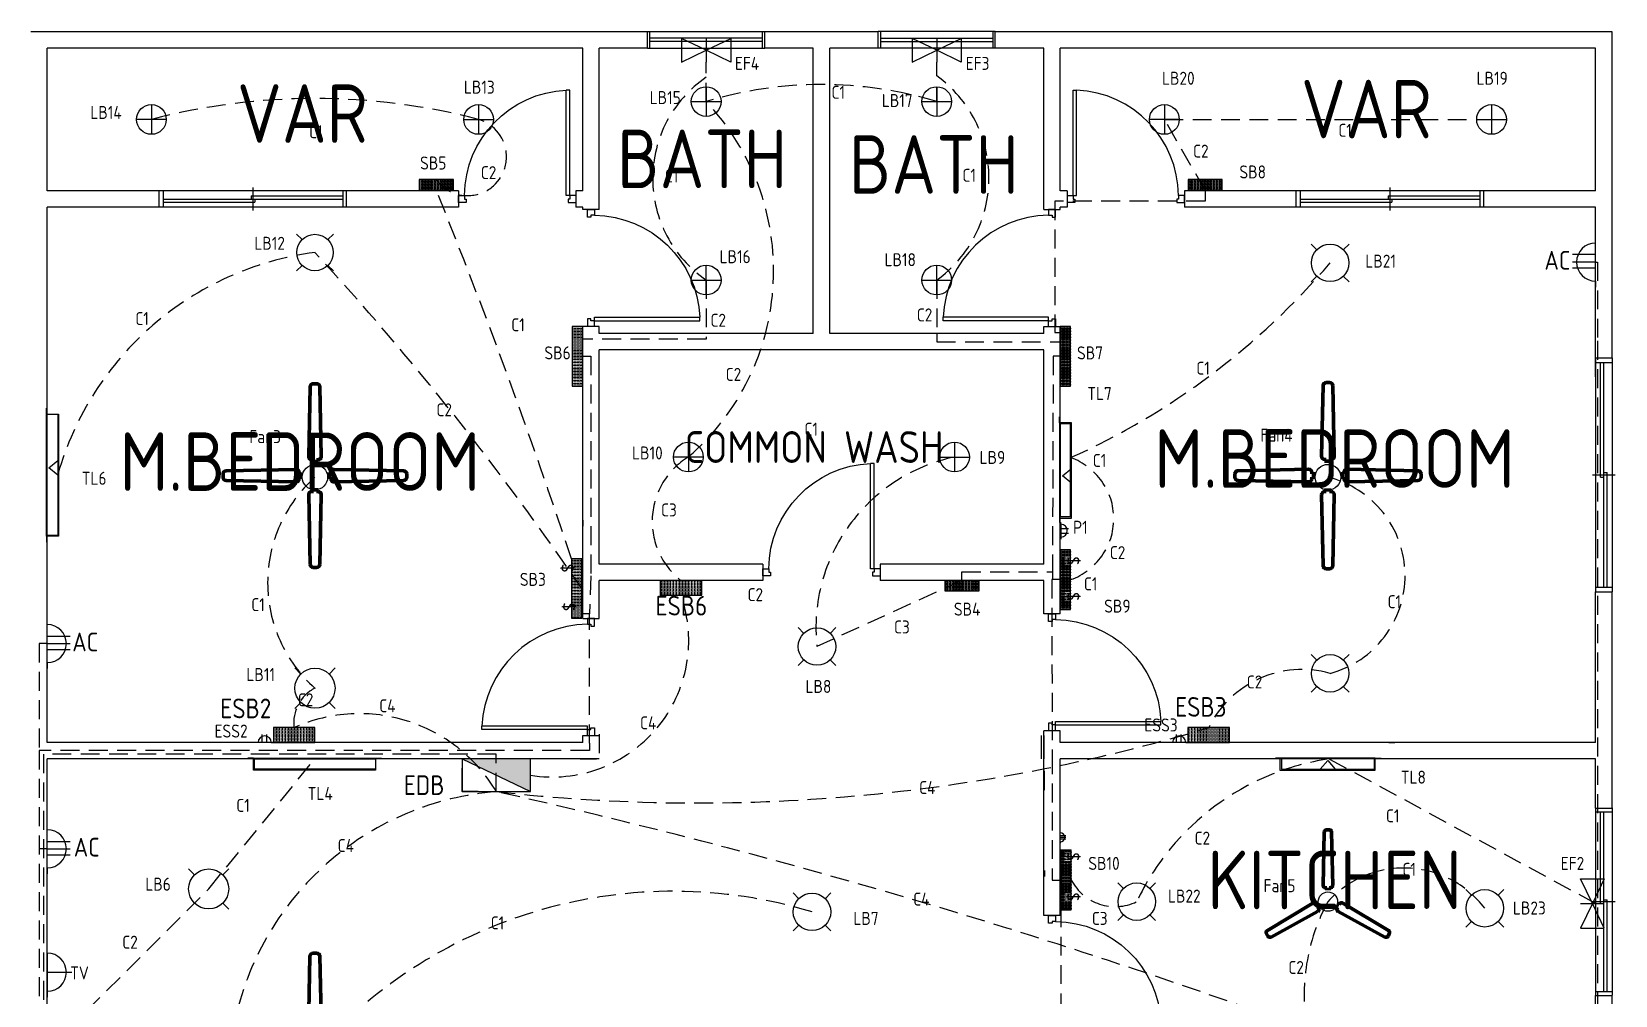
# Model space of a CAD drawing. Header units: inches. Extents: x 33646 to 69385, y 29955 to 61001.
# Drawn here: x 35453 to 35985, y 31243 to 31568 of the extents above; entities that cross this region are included whole.
import ezdxf
from ezdxf.enums import TextEntityAlignment as Align

# ---------------------------------------------------------------- set-up
doc = ezdxf.new("R2010")
doc.units = ezdxf.units.IN
doc.header["$MEASUREMENT"] = 0
doc.linetypes.add('HIDDEN', pattern=[9.525, 6.35, -3.175])
doc.layers.add('All Text', color=7, linetype='Continuous', plot=False)
for name, color, linetype in [('Conduit', 4, 'Continuous'), ('EDB', 1, 'Continuous'), ('Electrical Layout', 130, 'Continuous'), ('WALL', 7, 'Continuous'), ('WINDOW', 111, 'Continuous')]:
    doc.layers.add(name, color=color, linetype=linetype)
doc.styles.add('YQ_DIM', font='SUPEROS.SHX', dxfattribs={"width": 0.8, "bigfont": 'HZDX.SHX'})

# ---------------------------------------------------------------- blocks, each defined once
blk = doc.blocks.new('DR_D01')
for p, q in [((-0.45, 0.93), (-0.42, 0.93)), ((-0.45, 0.03), (-0.45, 0.93)), ((-0.42, 0.03), (-0.42, 0.93)), ((-0.5, 0.03), (-0.42, 0.03)), ((-0.5, 0.03), (-0.5, -0.03)), ((-0.45, 0.03), (-0.45, 0)), ((-0.45, 0), (-0.435, 0)), ((-0.435, 0), (-0.435, -0.03)), ((0.435, 0), (0.435, -0.03)), ((0.45, 0), (0.435, 0)), ((0.45, 0.03), (0.45, 0)), ((0.5, 0.03), (0.45, 0.03)), ((0.5, -0.03), (0.5, 0.03)), ((-0.435, -0.03), (-0.5, -0.03)), ((0.435, -0.03), (0.5, -0.03))]:
    blk.add_line(p, q)
blk.add_arc((-0.46, 0.021), 0.91, 0.5915, 87.4664)
blk = doc.blocks.new('WD_00_X2')
for p, q in [((0, 0.7), (0, -0.7)), ((-0.5, 0.5), (0.5, 0.5)), ((-0.48, 0.5), (-0.48, -0.5)), ((0.48, 0.5), (0.48, -0.5)), ((0.01, 0.2), (-0.48, 0.2)), ((0.01, 0.2), (0.01, 0)), ((0.48, 0), (-0.48, 0)), ((-0.01, 0), (-0.01, -0.2)), ((0.48, -0.2), (-0.01, -0.2)), ((-0.5, -0.5), (0.5, -0.5))]:
    blk.add_line(p, q)
blk = doc.blocks.new('WD_00_X1')
for p, q in [((-0.5, 0.5), (0.5, 0.5)), ((-0.48, 0.5), (-0.48, -0.5)), ((0.48, 0.5), (0.48, -0.5)), ((0.48, 0.1), (-0.48, 0.1)), ((0.48, -0.1), (-0.48, -0.1)), ((-0.5, -0.5), (0.5, -0.5))]:
    blk.add_line(p, q)
blk = doc.blocks.new('*U144')
at = {"layer": 'Electrical Layout', "lineweight": 211}
for p, q in [((-1.61, -8.52), (-1.24, 9.37)), ((-0.42, 10.17), (0.42, 10.17)), ((1.61, -8.52), (1.24, 9.37)), ((-0.41, -9.35), (-0.8, -9.35)), ((-0.41, -10.17), (-0.41, -9.35)), ((0.41, -10.17), (0.41, -9.35)), ((0.41, -9.35), (0.8, -9.35))]:
    blk.add_line(p, q, dxfattribs=at)
for centre, start, end in [((-0.42, 9.35), 90, 178.8065), ((0.42, 9.35), 1.1935, 90), ((-0.8, -8.54), 178.8065, 270), ((0.8, -8.54), 270, 1.1935)]:
    blk.add_arc(centre, 0.813, start, end, dxfattribs=at)
blk = doc.blocks.new('*U145')
at = {"layer": 'Conduit', "color": 0, "linetype": 'ByBlock', "lineweight": -2, "transparency": 16777216}
blk.add_blockref('*U144', (29207.61, 24418.1), dxfattribs=at)
for p, rotation in [((29195.99, 24397.97), 120), ((29219.24, 24397.97), 240)]:
    blk.add_blockref('*U144', p, dxfattribs=dict(at, rotation=rotation))
blk = doc.blocks.new('*U146')
at = {"layer": 'Electrical Layout', "lineweight": 211}
for p, q in [((-2.19, -11.62), (-1.69, 12.78)), ((-0.58, 13.86), (0.58, 13.86)), ((2.19, -11.62), (1.69, 12.78)), ((-0.55, -12.75), (-1.09, -12.75)), ((-0.55, -13.86), (-0.55, -12.75)), ((0.55, -13.86), (0.55, -12.75)), ((0.55, -12.75), (1.09, -12.75))]:
    blk.add_line(p, q, dxfattribs=at)
for centre, start, end in [((-0.58, 12.75), 90, 178.8065), ((0.58, 12.75), 1.1935, 90), ((-1.09, -11.64), 178.8065, 270), ((1.09, -11.64), 270, 1.1935)]:
    blk.add_arc(centre, 1.11, start, end, dxfattribs=at)
blk = doc.blocks.new('*U158')
at = {"layer": 'Conduit', "color": 0, "linetype": 'ByBlock', "lineweight": -2, "transparency": 16777216}
blk.add_blockref('*U146', (39817, 33287.74), dxfattribs=at)
for p, rotation in [((39799.6, 33275.1), 72), ((39834.4, 33275.1), 288), ((39806.24, 33254.64), 144), ((39827.75, 33254.64), 216)]:
    blk.add_blockref('*U146', p, dxfattribs=dict(at, rotation=rotation))
blk = doc.blocks.new('*U161')
at = {"layer": 'Electrical Layout', "lineweight": 211}
for p, q in [((-2.14, -11.31), (-1.64, 12.44)), ((-0.56, 13.5), (0.56, 13.5)), ((2.14, -11.31), (1.64, 12.44)), ((-0.54, -12.42), (-1.06, -12.42)), ((-0.54, -13.5), (-0.54, -12.42)), ((0.54, -13.5), (0.54, -12.42)), ((0.54, -12.42), (1.06, -12.42))]:
    blk.add_line(p, q, dxfattribs=at)
for centre, start, end in [((-0.56, 12.42), 90, 178.8065), ((0.56, 12.42), 1.1935, 90), ((-1.06, -11.34), 178.8065, 270), ((1.06, -11.34), 270, 1.1935)]:
    blk.add_arc(centre, 1.08, start, end, dxfattribs=at)
blk = doc.blocks.new('*U162')
at = {"layer": 'Conduit', "color": 0, "linetype": 'ByBlock', "lineweight": -2, "transparency": 16777216}
blk.add_blockref('*U161', (38764.57, 32407.89), dxfattribs=at)
for p, rotation in [((38746.76, 32390.08), 90), ((38782.38, 32390.08), 270), ((38764.57, 32372.26), 180)]:
    blk.add_blockref('*U161', p, dxfattribs=dict(at, rotation=rotation))
blk = doc.blocks.new('*U142')
at = {"layer": 'Electrical Layout', "lineweight": 211}
for p, q in [((-2.11, -11.16), (-1.62, 12.27)), ((-0.55, 13.32), (0.55, 13.32)), ((2.11, -11.16), (1.62, 12.27)), ((-0.53, -12.25), (-1.04, -12.25)), ((-0.53, -13.32), (-0.53, -12.25)), ((0.53, -13.32), (0.53, -12.25)), ((0.53, -12.25), (1.04, -12.25))]:
    blk.add_line(p, q, dxfattribs=at)
for centre, start, end in [((-0.55, 12.25), 90, 178.8065), ((0.55, 12.25), 1.1935, 90), ((-1.04, -11.19), 178.8065, 270), ((1.04, -11.19), 270, 1.1935)]:
    blk.add_arc(centre, 1.07, start, end, dxfattribs=at)
blk = doc.blocks.new('*U143')
at = {"layer": 'Conduit', "color": 0, "linetype": 'ByBlock', "lineweight": -2, "transparency": 16777216}
blk.add_blockref('*U142', (38249.77, 31977.51), dxfattribs=at)
for p, rotation in [((38232.2, 31959.93), 90), ((38267.35, 31959.93), 270), ((38249.77, 31942.36), 180)]:
    blk.add_blockref('*U142', p, dxfattribs=dict(at, rotation=rotation))

msp = doc.modelspace()

# ---------------------------------------------------------------- hatches: boundary and pattern name
at = {"layer": 'Electrical Layout'}
h = msp.add_hatch(dxfattribs=at)
h.set_pattern_fill('MUDST', color=256)
h.set_pattern_definition([(360, (-764.07246, 1608.7496), (0.5, 0.25), [0.25, -0.25, 0, -0.25, 0, -0.25])])
h.paths.add_polyline_path([(35594.46, 31517.75), (35594.46, 31514.25), (35582.96, 31514.25), (35582.96, 31517.75)])
h = msp.add_hatch(dxfattribs=at)
h.set_pattern_fill('MUDST', color=256)
h.set_pattern_definition([(360, (-1022.57246, 1608.7496), (0.5, 0.25), [0.25, -0.25, 0, -0.25, 0, -0.25])])
h.paths.add_polyline_path([(35852.96, 31517.75), (35852.96, 31514.25), (35841.46, 31514.25), (35841.46, 31517.75)])
h = msp.add_hatch(dxfattribs=at)
h.set_pattern_fill('MUDST', color=256, angle=-90)
h.set_pattern_definition([(270, (5361.42977, 67542.8622), (0.25, -0.5), [0.25, -0.25, 0, -0.25, 0, -0.25])])
h.paths.add_polyline_path([(35634.45, 31468.36), (35637.95, 31468.36), (35637.95, 31448.36), (35634.45, 31448.36)])
h = msp.add_hatch(dxfattribs=at)
h.set_pattern_fill('MUDST', color=256, angle=-90)
h.set_pattern_definition([(270, (5197.39433, 67542.8622), (0.25, -0.5), [0.25, -0.25, 0, -0.25, 0, -0.25])])
h.paths.add_polyline_path([(35798.49, 31468.36), (35801.99, 31468.36), (35801.99, 31448.36), (35798.49, 31448.36)])
h = msp.add_hatch(dxfattribs=at)
h.set_pattern_fill('MUDST', color=256, angle=-90)
h.set_pattern_definition([(270, (5197.39433, 67467.7496), (0.25, -0.5), [0.25, -0.25, 0, -0.25, 0, -0.25])])
h.paths.add_polyline_path([(35798.49, 31393.25), (35801.99, 31393.25), (35801.99, 31373.25), (35798.49, 31373.25)])
h = msp.add_hatch(dxfattribs=at)
h.set_pattern_fill('MUDST', color=256, angle=-90)
h.set_pattern_definition([(270, (5361.67754, 67464.7496), (0.25, -0.5), [0.25, -0.25, 0, -0.25, 0, -0.25])])
h.paths.add_polyline_path([(35634.21, 31390.25), (35637.71, 31390.25), (35637.71, 31370.25), (35634.21, 31370.25)])
h = msp.add_hatch(dxfattribs=at)
h.set_pattern_fill('MUDST', color=256)
h.set_pattern_definition([(0, (-847.61748, 1472.47638), (0.5, 0.25), [0.25, -0.25, 0, -0.25, 0, -0.25])])
h.paths.add_polyline_path([(35678, 31377.98), (35678, 31382.98), (35664, 31382.98), (35664, 31377.98)])
h = msp.add_hatch(dxfattribs=at)
h.set_pattern_fill('MUDST', color=256, angle=-180)
h.set_pattern_definition([(180, (71219.69158, 61288.47638), (-0.5, -0.25), [0.25, -0.25, 0, -0.25, 0, -0.25])])
h.paths.add_polyline_path([(35759.69, 31379.48), (35759.69, 31382.98), (35771.19, 31382.98), (35771.19, 31379.48)])
h = msp.add_hatch(dxfattribs=at)
h.set_pattern_fill('MUDST', color=256)
h.set_pattern_definition([(0, (-717.57023, 1422.9882), (0.5, 0.25), [0.25, -0.25, 0, -0.25, 0, -0.25])])
h.paths.add_polyline_path([(35547.95, 31328.49), (35547.95, 31333.49), (35533.95, 31333.49), (35533.95, 31328.49)])
h = msp.add_hatch(dxfattribs=at)
h.set_pattern_fill('MUDST', color=256)
h.set_pattern_definition([(0, (-1025.02436, 1422.98819), (0.5, 0.25), [0.25, -0.25, 0, -0.25, 0, -0.25])])
h.paths.add_polyline_path([(35855.41, 31328.49), (35855.41, 31333.49), (35841.41, 31333.49), (35841.41, 31328.49)])
at = {"layer": 'Electrical Layout', "linetype": 'HIDDEN'}
h = msp.add_hatch(color=4, dxfattribs=at)
h.set_gradient(color1=(255, 255, 255), one_color=1, tint=1)
h.paths.add_polyline_path([(35597.41, 31322.98), (35620.41, 31311.98), (35620.41, 31322.98)])
at = {"layer": 'Electrical Layout'}
h = msp.add_hatch(dxfattribs=at)
h.set_pattern_fill('MUDST', color=256, angle=-90)
h.set_pattern_definition([(270, (5197.17754, 67366.7496), (0.25, -0.5), [0.25, -0.25, 0, -0.25, 0, -0.25])])
h.paths.add_polyline_path([(35798.71, 31292.25), (35802.21, 31292.25), (35802.21, 31272.25), (35798.71, 31272.25)])

# ---------------------------------------------------------------- linework, layer by layer
at = {"layer": 'Conduit', "linetype": 'HIDDEN'}
for p, q in [((35679.47, 31544), (35679.46, 31557.25)), ((35756.97, 31552.62), (35756.96, 31557.25)), ((35756.98, 31544), (35756.97, 31549)), ((35847.21, 31514.25), (35847.21, 31514)), ((35847.21, 31514), (35847.21, 31510.51)), ((35847.21, 31510.51), (35796.67, 31510.51)), ((35796.67, 31510.51), (35796.67, 31466.32)), ((35978.49, 31490.03), (35979.14, 31490.03)), ((35979.14, 31490.03), (35979.14, 31463.5)), ((35679.47, 31484), (35679.47, 31464.1)), ((35756.98, 31484), (35756.98, 31466)), ((35756.98, 31466), (35756.98, 31464.59)), ((35796.67, 31466.32), (35798.49, 31466.32)), ((35679.47, 31464.1), (35637.95, 31464.1)), ((35756.98, 31464.59), (35756.98, 31463.27)), ((35756.98, 31463.27), (35798.49, 31463.27)), ((35979.14, 31463.5), (35979.14, 31078.5)), ((35637.95, 31458.36), (35640.71, 31458.36)), ((35640.71, 31458.36), (35640.71, 31384.53)), ((35796.13, 31458.36), (35795.85, 31385.87)), ((35798.49, 31458.36), (35796.13, 31458.36)), ((35458.45, 31420.86), (35461.45, 31423.36)), ((35461.45, 31418.36), (35458.45, 31420.86)), ((35799.24, 31418.16), (35802.24, 31420.66)), ((35802.24, 31415.66), (35799.24, 31418.16)), ((35765.44, 31382.98), (35765.44, 31385.87)), ((35765.44, 31385.87), (35795.85, 31385.87)), ((35795.85, 31385.87), (35795.85, 31383.25)), ((35640.71, 31384.53), (35640.21, 31371.73)), ((35765.44, 31382.98), (35716.71, 31360.75)), ((35798.49, 31383.25), (35795.71, 31383.25)), ((35795.71, 31383.25), (35795.73, 31324.25)), ((35640.21, 31371.73), (35637.95, 31371.73)), ((35640.21, 31328.25), (35640.21, 31371.73)), ((35457.95, 31361.75), (35455.21, 31361.75)), ((35455.21, 31361.75), (35455.21, 31325.75)), ((35640.21, 31328.25), (35640.21, 31325.75)), ((35640.21, 31325.75), (35455.21, 31325.75)), ((35455.21, 31325.75), (35455.21, 31172.75)), ((35512.21, 31279.25), (35547.95, 31322.98)), ((35795.73, 31324.25), (35795.73, 31282.25)), ((35885.91, 31319.48), (35888.41, 31322.48)), ((35888.41, 31322.48), (35890.91, 31319.48)), ((35978.49, 31274.35), (35888.82, 31322.98)), ((35457.95, 31292.75), (35455.21, 31292.75)), ((35457.7, 31224.76), (35512.21, 31279.25)), ((35795.73, 31282.25), (35798.71, 31282.25)), ((35798.71, 31282.25), (35798.71, 31239.25))]:
    msp.add_line(p, q, dxfattribs=at)
at = {"layer": 'Conduit'}
for p, q in [((35679.47, 31549), (35679.47, 31539)), ((35756.98, 31549), (35756.98, 31539)), ((35492.95, 31543), (35492.95, 31533)), ((35602.95, 31543), (35602.95, 31533)), ((35674.47, 31544), (35684.47, 31544)), ((35751.98, 31544), (35761.98, 31544)), ((35833.49, 31543), (35833.49, 31533)), ((35943.49, 31543), (35943.49, 31533)), ((35497.95, 31538), (35487.95, 31538)), ((35597.95, 31538), (35607.95, 31538)), ((35838.49, 31538), (35828.49, 31538)), ((35938.49, 31538), (35948.49, 31538)), ((35543.63, 31497.58), (35541.77, 31499.44)), ((35884.75, 31494.2), (35882.84, 31496.11)), ((35543.63, 31488.92), (35541.77, 31487.06)), ((35552.28, 31488.92), (35554.14, 31487.06)), ((35679.47, 31479), (35679.47, 31489)), ((35756.98, 31479), (35756.98, 31489)), ((35674.47, 31484), (35684.47, 31484)), ((35751.98, 31484), (35761.98, 31484)), ((35884.75, 31485.3), (35882.84, 31483.39)), ((35893.66, 31485.3), (35895.57, 31483.39)), ((35673.47, 31429.49), (35673.47, 31419.49)), ((35762.98, 31429.49), (35762.98, 31419.49)), ((35678.47, 31424.49), (35668.47, 31424.49)), ((35757.98, 31424.49), (35767.98, 31424.49)), ((35712.25, 31365.2), (35710.34, 31367.11)), ((35543.18, 31351.52), (35541.13, 31353.57)), ((35712.25, 31356.3), (35710.34, 31354.39)), ((35721.16, 31356.3), (35723.07, 31354.39)), ((35884.75, 31356.2), (35882.84, 31358.11)), ((35884.75, 31347.3), (35882.84, 31345.39)), ((35893.66, 31347.3), (35895.57, 31345.39)), ((35543.18, 31341.98), (35541.13, 31339.93)), ((35552.73, 31341.98), (35554.78, 31339.93)), ((35507.45, 31284.01), (35505.4, 31286.05)), ((35819.75, 31279.43), (35817.84, 31281.34)), ((35936.75, 31277.2), (35934.84, 31279.11)), ((35507.45, 31274.49), (35505.4, 31272.45)), ((35516.96, 31274.49), (35519.01, 31272.45)), ((35710.59, 31275.98), (35708.68, 31277.89)), ((35819.75, 31270.52), (35817.84, 31268.61)), ((35828.66, 31270.52), (35830.57, 31268.61)), ((35936.75, 31268.3), (35934.84, 31266.39)), ((35945.66, 31268.3), (35947.57, 31266.39)), ((35710.59, 31267.07), (35708.68, 31265.16)), ((35719.5, 31267.07), (35721.41, 31265.16))]:
    msp.add_line(p, q, dxfattribs=at)
at = {"layer": 'Conduit', "color": 4, "linetype": 'HIDDEN'}
for p, q in [((35847.21, 31514.25), (35833.49, 31538)), ((35833.49, 31538), (35943.49, 31538))]:
    msp.add_line(p, q, dxfattribs=at)
at = {"layer": 'Conduit'}
for points in [[(35552.28, 31497.58), (35554.14, 31499.44)], [(35893.66, 31494.2), (35895.57, 31496.11)], [(35721.16, 31365.2), (35723.07, 31367.11)], [(35552.73, 31351.52), (35554.78, 31353.57)], [(35893.66, 31356.2), (35895.57, 31358.11)], [(35516.96, 31284.01), (35519.01, 31286.05)], [(35828.66, 31279.43), (35830.57, 31281.34)], [(35945.66, 31277.2), (35947.57, 31279.11)], [(35719.5, 31275.98), (35721.41, 31277.89)]]:
    msp.add_lwpolyline(points, close=True, dxfattribs=at)
for centre, radius in [((35679.47, 31544), 5), ((35756.98, 31544), 5), ((35492.95, 31538), 5), ((35602.95, 31538), 5), ((35833.49, 31538), 5), ((35943.49, 31538), 5), ((35547.95, 31493.25), 6.12), ((35889.21, 31489.75), 6.3), ((35679.47, 31484), 5), ((35756.98, 31484), 5), ((35673.47, 31424.49), 5), ((35762.98, 31424.49), 5), ((35547.95, 31417.7), 4.26), ((35888.49, 31417.7), 4.32), ((35716.71, 31360.75), 6.3), ((35547.95, 31346.75), 6.75), ((35889.21, 31351.75), 6.3), ((35512.21, 31279.25), 6.73), ((35824.21, 31274.98), 6.3), ((35941.21, 31272.75), 6.3), ((35715.04, 31271.53), 6.3), ((35888.49, 31274.98), 3.25)]:
    msp.add_circle(centre, radius, dxfattribs=at)
at = {"layer": 'Conduit', "linetype": 'HIDDEN'}
for centre, radius, start, end in [((35702.81, 31518.1), 41.32, 124.4031, 235.6049), ((35732.24, 31518.31), 42.3, 305.7911, 54.2267), ((35547.95, 31326.61), 218.43, 75.4162, 104.5838), ((35599.27, 31525.46), 13.07, 216.1118, 73.6293), ((33671.06, 30740.25), 2067.95, 18.31977, 21.97999), ((35561.36, 31390.32), 103.8, 97.4191, 164.2542), ((34820.65, 30823.95), 988.4, 34.2191, 42.62202), ((35699.85, 31651.14), 248.8, 294.2384, 319.5596), ((35775.07, 31367.05), 58.7, 101.8874, 186.1566), ((35794.74, 31403.76), 21.75, 289.4715, 70.5285), ((35901.48, 31238.44), 85.48, 98.5145, 154.6965), ((35816.96, 31289.96), 16.64, 207.5855, 295.8266)]:
    msp.add_arc(centre, radius, start, end, dxfattribs=at)
at = {"layer": 'EDB', "linetype": 'HIDDEN'}
for p, q in [((35608.91, 31324.55), (35456.66, 31324.55)), ((35456.66, 31324.55), (35456.66, 31118.82)), ((35608.91, 31311.98), (35608.91, 31324.55))]:
    msp.add_line(p, q, dxfattribs=at)
for centre, radius, start, end in [((35718.22, 31415.9), 133.83, 73.1672, 106.8328), ((35619.45, 31487.11), 82.69, 310.7793, 43.4725), ((35686.57, 31402.88), 25.27, 121.229, 231.9756), ((35579.52, 31382.23), 47.49, 131.6659, 228.3341), ((35880.37, 31384.63), 34.05, 285.0365, 76.2089), ((35627.72, 31362.76), 45.87, 260.8235, 19.3688), ((35879.8, 31318.06), 34.98, 74.3987, 153.8283), ((35553.63, 31335.28), 12.8, 116.3214, 188.0241), ((35562.88, 31284.65), 53.53, 30.6926, 114.175), ((35676.32, 31905.45), 597.29, 263.51983, 286.74542), ((35616.76, 31214.34), 97.95, 94.5971, 237.4277), ((35129.27, 29173.32), 2191.78, 69.92795, 77.35929), ((35913.93, 31252.04), 34.25, 37.1999, 137.9625), ((35668.34, 31117.67), 160.79, 73.1133, 138.6279), ((35946.3, 31243.49), 65.83, 151.4306, 190.0772)]:
    msp.add_arc(centre, radius, start, end, dxfattribs=at)
at = {"layer": 'Electrical Layout'}
for p, q in [((35679.46, 31565.25), (35679.46, 31557.25)), ((35756.96, 31565.25), (35756.96, 31557.25)), ((35978.49, 31496.44), (35978.49, 31498.44)), ((35978.49, 31492.53), (35970.74, 31492.53)), ((35978.49, 31483.62), (35978.49, 31496.44)), ((35978.49, 31492.03), (35978.49, 31492.53)), ((35978.49, 31490.03), (35970.74, 31490.03)), ((35978.49, 31488.03), (35970.74, 31488.03)), ((35978.49, 31483.62), (35978.49, 31481.62)), ((35978.49, 31464.27), (35978.49, 31466.27)), ((35978.49, 31459.86), (35978.49, 31460.36)), ((35978.49, 31451.45), (35978.49, 31449.45)), ((35637.95, 31430.29), (35637.95, 31436.79)), ((35798.24, 31435.95), (35798.24, 31437.95)), ((35457.7, 31424.86), (35457.7, 31431.36)), ((35798.24, 31408.95), (35798.24, 31402.45)), ((35637.95, 31403.29), (35637.95, 31401.29)), ((35798.71, 31401.91), (35798.71, 31402.58)), ((35798.71, 31401.91), (35798.71, 31397.59)), ((35457.7, 31397.86), (35457.7, 31395.86)), ((35798.71, 31400.42), (35801.31, 31400.42)), ((35798.71, 31399.08), (35798.71, 31398.91)), ((35798.71, 31398.91), (35801.31, 31398.91)), ((35798.71, 31397.59), (35798.71, 31396.92)), ((35457.95, 31368.16), (35457.95, 31370.16)), ((35457.95, 31355.34), (35457.95, 31368.16)), ((35457.95, 31363.75), (35457.95, 31364.25)), ((35457.95, 31364.25), (35465.7, 31364.25)), ((35457.95, 31361.75), (35465.7, 31361.75)), ((35457.95, 31359.75), (35465.7, 31359.75)), ((35457.95, 31355.34), (35457.95, 31353.34)), ((35528.82, 31328.49), (35528.12, 31328.49)), ((35533.26, 31328.49), (35528.82, 31328.49)), ((35530.17, 31328.49), (35530.17, 31331.18)), ((35530.34, 31328.49), (35530.17, 31328.49)), ((35531.73, 31328.49), (35531.73, 31331.18)), ((35533.26, 31328.49), (35533.95, 31328.49)), ((35792.13, 31330.85), (35792.13, 31322.98)), ((35792.98, 31330.85), (35792.98, 31322.98)), ((35836.27, 31328.49), (35835.58, 31328.49)), ((35840.71, 31328.49), (35836.27, 31328.49)), ((35837.63, 31328.49), (35837.63, 31331.18)), ((35837.8, 31328.49), (35837.63, 31328.49)), ((35839.19, 31328.49), (35839.19, 31331.18)), ((35840.71, 31328.49), (35841.41, 31328.49)), ((35881.99, 31328.49), (35875.49, 31328.49)), ((35908.99, 31328.49), (35910.99, 31328.49)), ((35527.33, 31323.23), (35525.33, 31323.23)), ((35554.33, 31323.23), (35560.83, 31323.23)), ((35597.41, 31322.98), (35620.41, 31311.98)), ((35877.36, 31323.23), (35870.86, 31323.23)), ((35904.36, 31323.23), (35906.36, 31323.23)), ((35793.23, 31312.48), (35793.23, 31318.98)), ((35602.86, 31311.98), (35597.35, 31311.98)), ((35457.95, 31299.16), (35457.95, 31301.16)), ((35457.95, 31286.34), (35457.95, 31299.16)), ((35457.95, 31294.75), (35457.95, 31295.25)), ((35457.95, 31295.25), (35465.7, 31295.25)), ((35798.49, 31298.15), (35798.49, 31298.63)), ((35798.49, 31295.11), (35798.49, 31298.15)), ((35798.49, 31297.11), (35798.49, 31297.22)), ((35798.49, 31297.22), (35800.33, 31297.22)), ((35798.49, 31296.63), (35800.33, 31296.63)), ((35798.49, 31296.15), (35800.33, 31296.15)), ((35798.49, 31295.11), (35798.49, 31294.63)), ((35457.95, 31292.75), (35465.7, 31292.75)), ((35457.95, 31290.75), (35465.7, 31290.75)), ((35457.95, 31286.34), (35457.95, 31284.34)), ((35793.23, 31285.48), (35793.23, 31283.48)), ((35973.39, 31274.35), (35981.39, 31274.35)), ((35457.95, 31257.66), (35457.95, 31259.66)), ((35457.95, 31257.66), (35457.95, 31244.84)), ((35457.95, 31251.25), (35466.2, 31251.25)), ((35457.95, 31249.25), (35457.95, 31248.75)), ((35457.95, 31244.84), (35457.95, 31242.84))]:
    msp.add_line(p, q, dxfattribs=at)
at = {"layer": 'Electrical Layout', "linetype": 'HIDDEN'}
for p, q in [((35457.7, 31438.86), (35457.7, 31440.86)), ((35867.99, 31328.49), (35865.99, 31328.49)), ((35568.33, 31323.23), (35570.33, 31323.23)), ((35643.47, 31322.98), (35637.95, 31322.98))]:
    msp.add_line(p, q, dxfattribs=at)
at = {"layer": 'Electrical Layout'}
for points in [[(35671.21, 31565.25), (35671.21, 31557.25), (35679.46, 31561.25)], [(35687.71, 31565.25), (35687.71, 31557.25), (35679.46, 31561.25)], [(35748.71, 31565.25), (35748.71, 31557.25), (35756.96, 31561.25)], [(35765.21, 31565.25), (35765.21, 31557.25), (35756.96, 31561.25)], [(35594.46, 31517.75), (35582.96, 31517.75), (35582.96, 31514.25), (35594.46, 31514.25)], [(35852.96, 31517.75), (35841.46, 31517.75), (35841.46, 31514.25), (35852.96, 31514.25)], [(35634.45, 31468.36), (35634.45, 31448.36), (35637.95, 31448.36), (35637.95, 31468.36)], [(35798.49, 31468.36), (35798.49, 31448.36), (35801.99, 31448.36), (35801.99, 31468.36)], [(35457.7, 31397.86), (35457.7, 31438.86), (35461.7, 31438.86), (35461.7, 31397.86)], [(35457.95, 31398.11), (35457.95, 31438.86), (35461.45, 31438.86), (35461.45, 31398.11)], [(35798.24, 31435.95), (35798.24, 31403.95), (35802.24, 31403.95), (35802.24, 31435.95)], [(35798.49, 31435.7), (35798.49, 31404.45), (35801.99, 31404.45), (35801.99, 31435.7)], [(35798.49, 31393.25), (35798.49, 31373.25), (35801.99, 31373.25), (35801.99, 31393.25)], [(35634.21, 31390.25), (35634.21, 31370.25), (35637.71, 31370.25), (35637.71, 31390.25)], [(35759.69, 31379.48), (35771.19, 31379.48), (35771.19, 31382.98), (35759.69, 31382.98)], [(35527.33, 31323.23), (35568.33, 31323.23), (35568.33, 31319.23), (35527.33, 31319.23)], [(35527.58, 31322.98), (35568.33, 31322.98), (35568.33, 31319.48), (35527.58, 31319.48)], [(35620.41, 31322.98), (35597.41, 31322.98), (35597.41, 31311.98), (35620.41, 31311.98)], [(35904.36, 31323.23), (35872.36, 31323.23), (35872.36, 31319.23), (35904.36, 31319.23)], [(35904.11, 31322.98), (35872.86, 31322.98), (35872.86, 31319.48), (35904.11, 31319.48)], [(35798.71, 31292.25), (35798.71, 31272.25), (35802.21, 31272.25), (35802.21, 31292.25)], [(35973.39, 31282.6), (35981.39, 31282.6), (35977.39, 31274.35)], [(35973.39, 31266.1), (35981.39, 31266.1), (35977.39, 31274.35)]]:
    msp.add_lwpolyline(points, close=True, dxfattribs=at)
at = {"layer": 'Electrical Layout', "color": 1}
for points in [[(35703.79, 31562), (35703.79, 31562), (35703.79, 31562), (35703.79, 31562)], [(35704.64, 31562), (35704.64, 31562), (35704.64, 31562), (35704.64, 31562)], [(35678, 31382.98), (35664, 31382.98), (35664, 31377.98), (35678, 31377.98)], [(35547.95, 31333.49), (35533.95, 31333.49), (35533.95, 31328.49), (35547.95, 31328.49)], [(35855.41, 31333.49), (35841.41, 31333.49), (35841.41, 31328.49), (35855.41, 31328.49)]]:
    msp.add_lwpolyline(points, close=True, dxfattribs=at)
at = {"layer": 'Electrical Layout'}
for centre, radius, start, end in [((35978.49, 31490.03), 6.41, 90, 270), ((35798.71, 31399.75), 2.16, 270, 90), ((35457.95, 31361.75), 6.41, 270, 90), ((35531.04, 31328.49), 2.22, 0, 180), ((35838.49, 31328.49), 2.22, 0, 180), ((35457.95, 31292.75), 6.41, 270, 90), ((35798.49, 31296.63), 1.52, 270, 90), ((35457.95, 31251.25), 6.41, 270, 90)]:
    msp.add_arc(centre, radius, start, end, dxfattribs=at)
at = {"layer": 'WALL'}
for p, q in [((35659.78, 31567.51), (35452.44, 31567.51)), ((35659.78, 31562), (35659.78, 31567.51)), ((35737.29, 31567.51), (35699.15, 31567.51)), ((35699.15, 31562), (35699.15, 31567.51)), ((35737.29, 31562), (35737.29, 31567.51)), ((35984, 31567.51), (35776.66, 31567.51)), ((35776.66, 31562), (35776.66, 31567.51)), ((35984, 31457.86), (35984, 31567.51)), ((35637.95, 31562), (35457.95, 31562)), ((35457.95, 31514), (35457.95, 31562)), ((35637.95, 31514), (35637.95, 31562)), ((35659.78, 31562), (35643.47, 31562)), ((35643.47, 31507.73), (35643.47, 31562)), ((35715.47, 31562), (35699.15, 31562)), ((35715.47, 31466), (35715.47, 31562)), ((35737.29, 31562), (35720.98, 31562)), ((35720.98, 31466), (35720.98, 31562)), ((35792.98, 31562), (35776.66, 31562)), ((35792.98, 31507.73), (35792.98, 31562)), ((35978.49, 31562), (35798.49, 31562)), ((35798.49, 31514), (35798.49, 31562)), ((35978.49, 31514), (35978.49, 31562)), ((35495.59, 31514), (35457.95, 31514)), ((35495.59, 31508.49), (35495.59, 31514)), ((35596.22, 31514), (35558.58, 31514)), ((35558.58, 31508.49), (35558.58, 31514)), ((35596.22, 31514), (35596.22, 31508.49)), ((35637.95, 31514), (35635.59, 31514)), ((35635.59, 31514), (35635.59, 31508.49)), ((35800.85, 31514), (35798.49, 31514)), ((35800.85, 31514), (35800.85, 31508.49)), ((35877.86, 31514), (35840.22, 31514)), ((35840.22, 31514), (35840.22, 31508.49)), ((35877.86, 31508.49), (35877.86, 31514)), ((35978.49, 31514), (35940.85, 31514)), ((35940.85, 31508.49), (35940.85, 31514)), ((35495.59, 31508.49), (35457.95, 31508.49)), ((35457.95, 31328.49), (35457.95, 31508.49)), ((35596.22, 31508.49), (35558.58, 31508.49)), ((35637.95, 31508.49), (35635.59, 31508.49)), ((35637.95, 31507.73), (35637.95, 31508.49)), ((35643.47, 31507.73), (35637.95, 31507.73)), ((35792.98, 31507.73), (35798.49, 31507.73)), ((35800.85, 31508.49), (35798.49, 31508.49)), ((35798.49, 31507.73), (35798.49, 31508.49)), ((35877.86, 31508.49), (35840.22, 31508.49)), ((35978.49, 31508.49), (35940.85, 31508.49)), ((35978.49, 31457.86), (35978.49, 31508.49)), ((35637.95, 31370.22), (35637.95, 31468.36)), ((35643.47, 31468.36), (35637.95, 31468.36)), ((35643.47, 31466), (35643.47, 31468.36)), ((35715.47, 31466), (35643.47, 31466)), ((35792.98, 31466), (35720.98, 31466)), ((35792.98, 31466), (35792.98, 31468.36)), ((35792.98, 31468.36), (35798.49, 31468.36)), ((35798.49, 31371.8), (35798.49, 31468.36)), ((35792.98, 31460.49), (35643.47, 31460.49)), ((35643.47, 31388.49), (35643.47, 31460.49)), ((35792.98, 31388.49), (35792.98, 31460.49)), ((35978.49, 31451.45), (35978.49, 31464.27)), ((35978.49, 31457.86), (35984, 31457.86)), ((35698.54, 31388.49), (35643.47, 31388.49)), ((35698.54, 31388.49), (35698.54, 31382.98)), ((35792.98, 31388.49), (35737.91, 31388.49)), ((35737.91, 31388.49), (35737.91, 31382.98)), ((35643.47, 31370.22), (35643.47, 31382.98)), ((35698.54, 31382.98), (35643.47, 31382.98)), ((35792.98, 31382.98), (35737.91, 31382.98)), ((35792.98, 31371.8), (35792.98, 31382.98)), ((35978.49, 31328.49), (35978.49, 31379.12)), ((35978.49, 31379.12), (35984, 31379.12)), ((35984, 31306.47), (35984, 31379.12)), ((35637.95, 31370.22), (35643.47, 31370.22)), ((35798.49, 31371.8), (35792.98, 31371.8)), ((35792.98, 31270.28), (35792.98, 31332.43)), ((35798.49, 31332.43), (35792.98, 31332.43)), ((35798.49, 31328.49), (35798.49, 31332.43)), ((35637.95, 31328.49), (35457.95, 31328.49)), ((35637.95, 31330.85), (35643.47, 31330.85)), ((35637.95, 31328.49), (35637.95, 31330.85)), ((35978.49, 31328.49), (35798.49, 31328.49)), ((35637.95, 31322.98), (35457.95, 31322.98)), ((35457.95, 31126.79), (35457.95, 31322.98)), ((35637.11, 31322.98), (35642.62, 31322.98)), ((35978.49, 31322.98), (35798.49, 31322.98)), ((35798.49, 31270.28), (35798.49, 31322.98)), ((35978.49, 31306.47), (35978.49, 31322.98)), ((35597.47, 31311.98), (35597.47, 31319.85)), ((35978.49, 31306.47), (35984, 31306.47)), ((35798.49, 31270.28), (35792.98, 31270.28)), ((35978.49, 31226.98), (35978.49, 31243.48)), ((35978.49, 31243.48), (35984, 31243.48)), ((35984, 31211.15), (35984, 31243.48))]:
    msp.add_line(p, q, dxfattribs=at)
at = {"layer": 'WALL', "linetype": 'HIDDEN'}
msp.add_line((35643.47, 31331.29), (35643.47, 31322.98), dxfattribs=at)

# ---------------------------------------------------------------- block references
at = {"layer": 'Conduit', "extrusion": (0, 0, -1), "zscale": -1}
for name, p in [('*U143', (-73797.71, -541.7)), ('*U162', (-74653.05, -971.84)), ('*U145', (-65096.09, 6870.88)), ('*U158', (-75364.94, -2043.99))]:
    msp.add_blockref(name, p, dxfattribs=at)
at = {"layer": 'WINDOW'}
for name, p, xscale, yscale, zscale, rotation in [('WD_00_X1', (35679.47, 31564.76), -39.3700787401574, 5.511811023621703, 39.3700787401574, 179.9999999999947), ('DR_D01', (35820.54, 31511.24), -39.3700787401574, -39.3700787401574, 39.3700787401574, 179.9999999999947), ('DR_D01', (35640.71, 31488.05), -39.37007874015751, 39.37007874015751, 39.37007874015751, 270), ('DR_D01', (35795.73, 31488.05), -39.37007874015751, -39.37007874015751, 39.37007874015751, 270), ('WD_00_X2', (35981.24, 31418.49), -78.74015748031502, 5.511811023614428, 78.74015748031502, 90), ('DR_D01', (35640.71, 31350.54), -39.37007874015751, -39.37007874015751, 39.37007874015751, 270.0000000000106), ('DR_D01', (35795.73, 31352.11), -39.37007874015751, 39.37007874015751, 39.37007874015751, 270), ('WD_00_X2', (35981.24, 31274.98), -62.99212598425197, 5.511811023650807, 62.99212598425197, 89.99999999999336), ('DR_D01', (35795.73, 31250.6), -39.37007874015751, 39.37007874015751, 39.37007874015751, 270)]:
    msp.add_blockref(name, p, dxfattribs=dict(at, xscale=xscale, yscale=yscale, zscale=zscale, rotation=rotation))
for name, p, xscale, yscale, zscale in [('WD_00_X1', (35756.98, 31564.76), -39.3700787401574, 5.511811023618066, 39.3700787401574), ('DR_D01', (35615.91, 31511.24), -39.3700787401574, 39.3700787401574, 39.3700787401574), ('WD_00_X2', (35527.09, 31511.24), -62.99212598425197, 5.51181102361079, 62.99212598425197), ('WD_00_X2', (35909.35, 31511.24), -62.99212598425197, 5.511811023618066, 62.99212598425197), ('DR_D01', (35718.22, 31385.73), -39.3700787401574, 39.3700787401574, 39.3700787401574)]:
    msp.add_blockref(name, p, dxfattribs=dict(at, xscale=xscale, yscale=yscale, zscale=zscale))

# ---------------------------------------------------------------- texts
at = {"layer": 'All Text', "style": 'YQ_DIM'}
for s, height, p in [('VAR', 19.685, (35901.43, 31541.48)), ('VAR', 19.685, (35543.73, 31539.98)), ('BATH', 19.685, (35678.07, 31524.77)), ('BATH', 19.685, (35755.98, 31522.88)), ('COMMON WASH', 10.685, (35715.72, 31427.85)), ('M.BEDROOM', 19.685, (35890.72, 31424.02)), ('M.BEDROOM', 19.685, (35542.86, 31422.99))]:
    msp.add_text(s, height=height, dxfattribs=at).set_placement(p, align=Align.MIDDLE)
msp.add_text('KITCHEN', height=19.685, dxfattribs=at).set_placement((35890.72, 31272.42), align=Align.CENTER)
at = {"layer": 'Electrical Layout', "color": 4, "style": 'YQ_DIM'}
for s, p in [('EF4', (35693.2, 31556.85)), ('EF3', (35770.7, 31556.85)), ('LB13', (35603.2, 31548.85)), ('LB20', (35838.2, 31551.85)), ('LB19', (35943.7, 31551.85)), ('LB15', (35665.7, 31545.35)), ('LB17', (35743.7, 31544.35)), ('LB14', (35477.7, 31540.35)), ('C1', (35548.26, 31533.85)), ('C1', (35894.26, 31534.35)), ('C2', (35845.76, 31527.35)), ('SB5', (35587.7, 31523.35)), ('C2', (35606.31, 31520.12)), ('C1', (35667.84, 31519)), ('C1', (35767.88, 31519.22)), ('SB8', (35863.2, 31520.35)), ('LB12', (35532.7, 31496.35)), ('LB16', (35689.2, 31491.85)), ('LB18', (35744.7, 31490.85)), ('LB21', (35906.2, 31490.35)), ('C1', (35489.83, 31471.04)), ('C1', (35616.2, 31468.96)), ('C2', (35683.51, 31470.48)), ('C2', (35752.88, 31472.27)), ('SB6', (35629.5, 31459.5)), ('SB7', (35808.5, 31459.5)), ('C1', (35846.52, 31454.36)), ('TL7', (35811.7, 31445.85)), ('C2', (35591.39, 31440.36)), ('Fan3', (35531.2, 31431.35)), ('C1', (35714.76, 31433.85)), ('Fan4', (35871.2, 31431.85)), ('LB10', (35659.7, 31425.85)), ('LB9', (35775.7, 31424.35)), ('C1', (35811.7, 31423.35)), ('TL6', (35473.7, 31417.35)), ('P1', (35805.26, 31400.85)), ('C2', (35817.76, 31392.35)), ('SB3', (35621.2, 31383.35)), ('C2', (35695.97, 31378.21)), ('C1', (35808.7, 31381.85)), ('SB4', (35767.2, 31373.35)), ('SB9', (35817.7, 31374.35)), ('C3', (35745.26, 31367.35)), ('LB11', (35529.7, 31351.35)), ('LB8', (35717.2, 31347.35)), ('TL8', (35917.2, 31316.85)), ('TL4', (35549.7, 31311.35)), ('C1', (35523.76, 31307.35)), ('C1', (35910.26, 31303.85)), ('C2', (35846.26, 31296.35)), ('SB10', (35813.2, 31287.85)), ('EF2', (35970.7, 31287.85)), ('LB6', (35495.2, 31280.85)), ('LB22', (35840.2, 31276.85)), ('Fan5', (35872.2, 31280.35)), ('LB23', (35956.2, 31272.85)), ('LB7', (35733.2, 31269.35)), ('C3', (35811.76, 31269.35)), ('C2', (35485.76, 31261.35))]:
    msp.add_text(s, height=4.378, dxfattribs=at).set_placement(p, align=Align.MIDDLE)
at = {"layer": 'Electrical Layout', "color": 1, "style": 'YQ_DIM'}
for s, height, p in [('C1', 4.378, (35723.86, 31547.12)), ('C2', 4.378, (35688.63, 31452.28)), ('C3', 4.378, (35666.94, 31406.7)), ('C1', 4.378, (35528.8, 31374.85)), ('ESB6', 6.61, (35671.13, 31374.51)), ('C1', 4.378, (35910.8, 31375.85)), ('C2', 4.378, (35863.8, 31348.85)), ('ESB2', 6.61, (35524.68, 31339.97)), ('C2', 4.378, (35544.8, 31342.85)), ('C4', 4.378, (35572.3, 31340.85)), ('ESB3', 6.61, (35845.76, 31340.47)), ('C4', 4.378, (35659.97, 31335.1)), ('ESS2', 4.378, (35519.74, 31332.35)), ('ESS3', 4.378, (35832.35, 31334.39)), ('EDB', 6.61, (35584.65, 31314.16)), ('C4', 4.378, (35753.8, 31313.35)), ('C4', 4.378, (35558.3, 31293.85)), ('C1', 4.378, (35915.8, 31285.85)), ('C4', 4.378, (35751.8, 31275.85)), ('C1', 4.378, (35609.3, 31267.85)), ('C2', 4.378, (35877.8, 31252.85))]:
    msp.add_text(s, height=height, dxfattribs=at).set_placement(p, align=Align.MIDDLE)
at = {"layer": 'Electrical Layout', "linetype": 'HIDDEN', "style": 'YQ_DIM'}
for p in [(35965.62, 31490.64), (35470.71, 31362.3), (35471.21, 31293.3)]:
    msp.add_text('AC', height=6.303, dxfattribs=at).set_placement(p, align=Align.MIDDLE)
for p in [(35802.88, 31389.62), (35632.88, 31387.12), (35633.38, 31374.12), (35802.88, 31377.62), (35802.88, 31290.12), (35802.88, 31276.62)]:
    msp.add_text('$', height=5.07, rotation=270, dxfattribs=at).set_placement(p, align=Align.MIDDLE)
at = {"layer": 'Electrical Layout', "style": 'YQ_DIM'}
msp.add_text('TV', height=4.378, dxfattribs=at).set_placement((35468.78, 31251.02), align=Align.MIDDLE)

doc.saveas('drawing.dxf')
